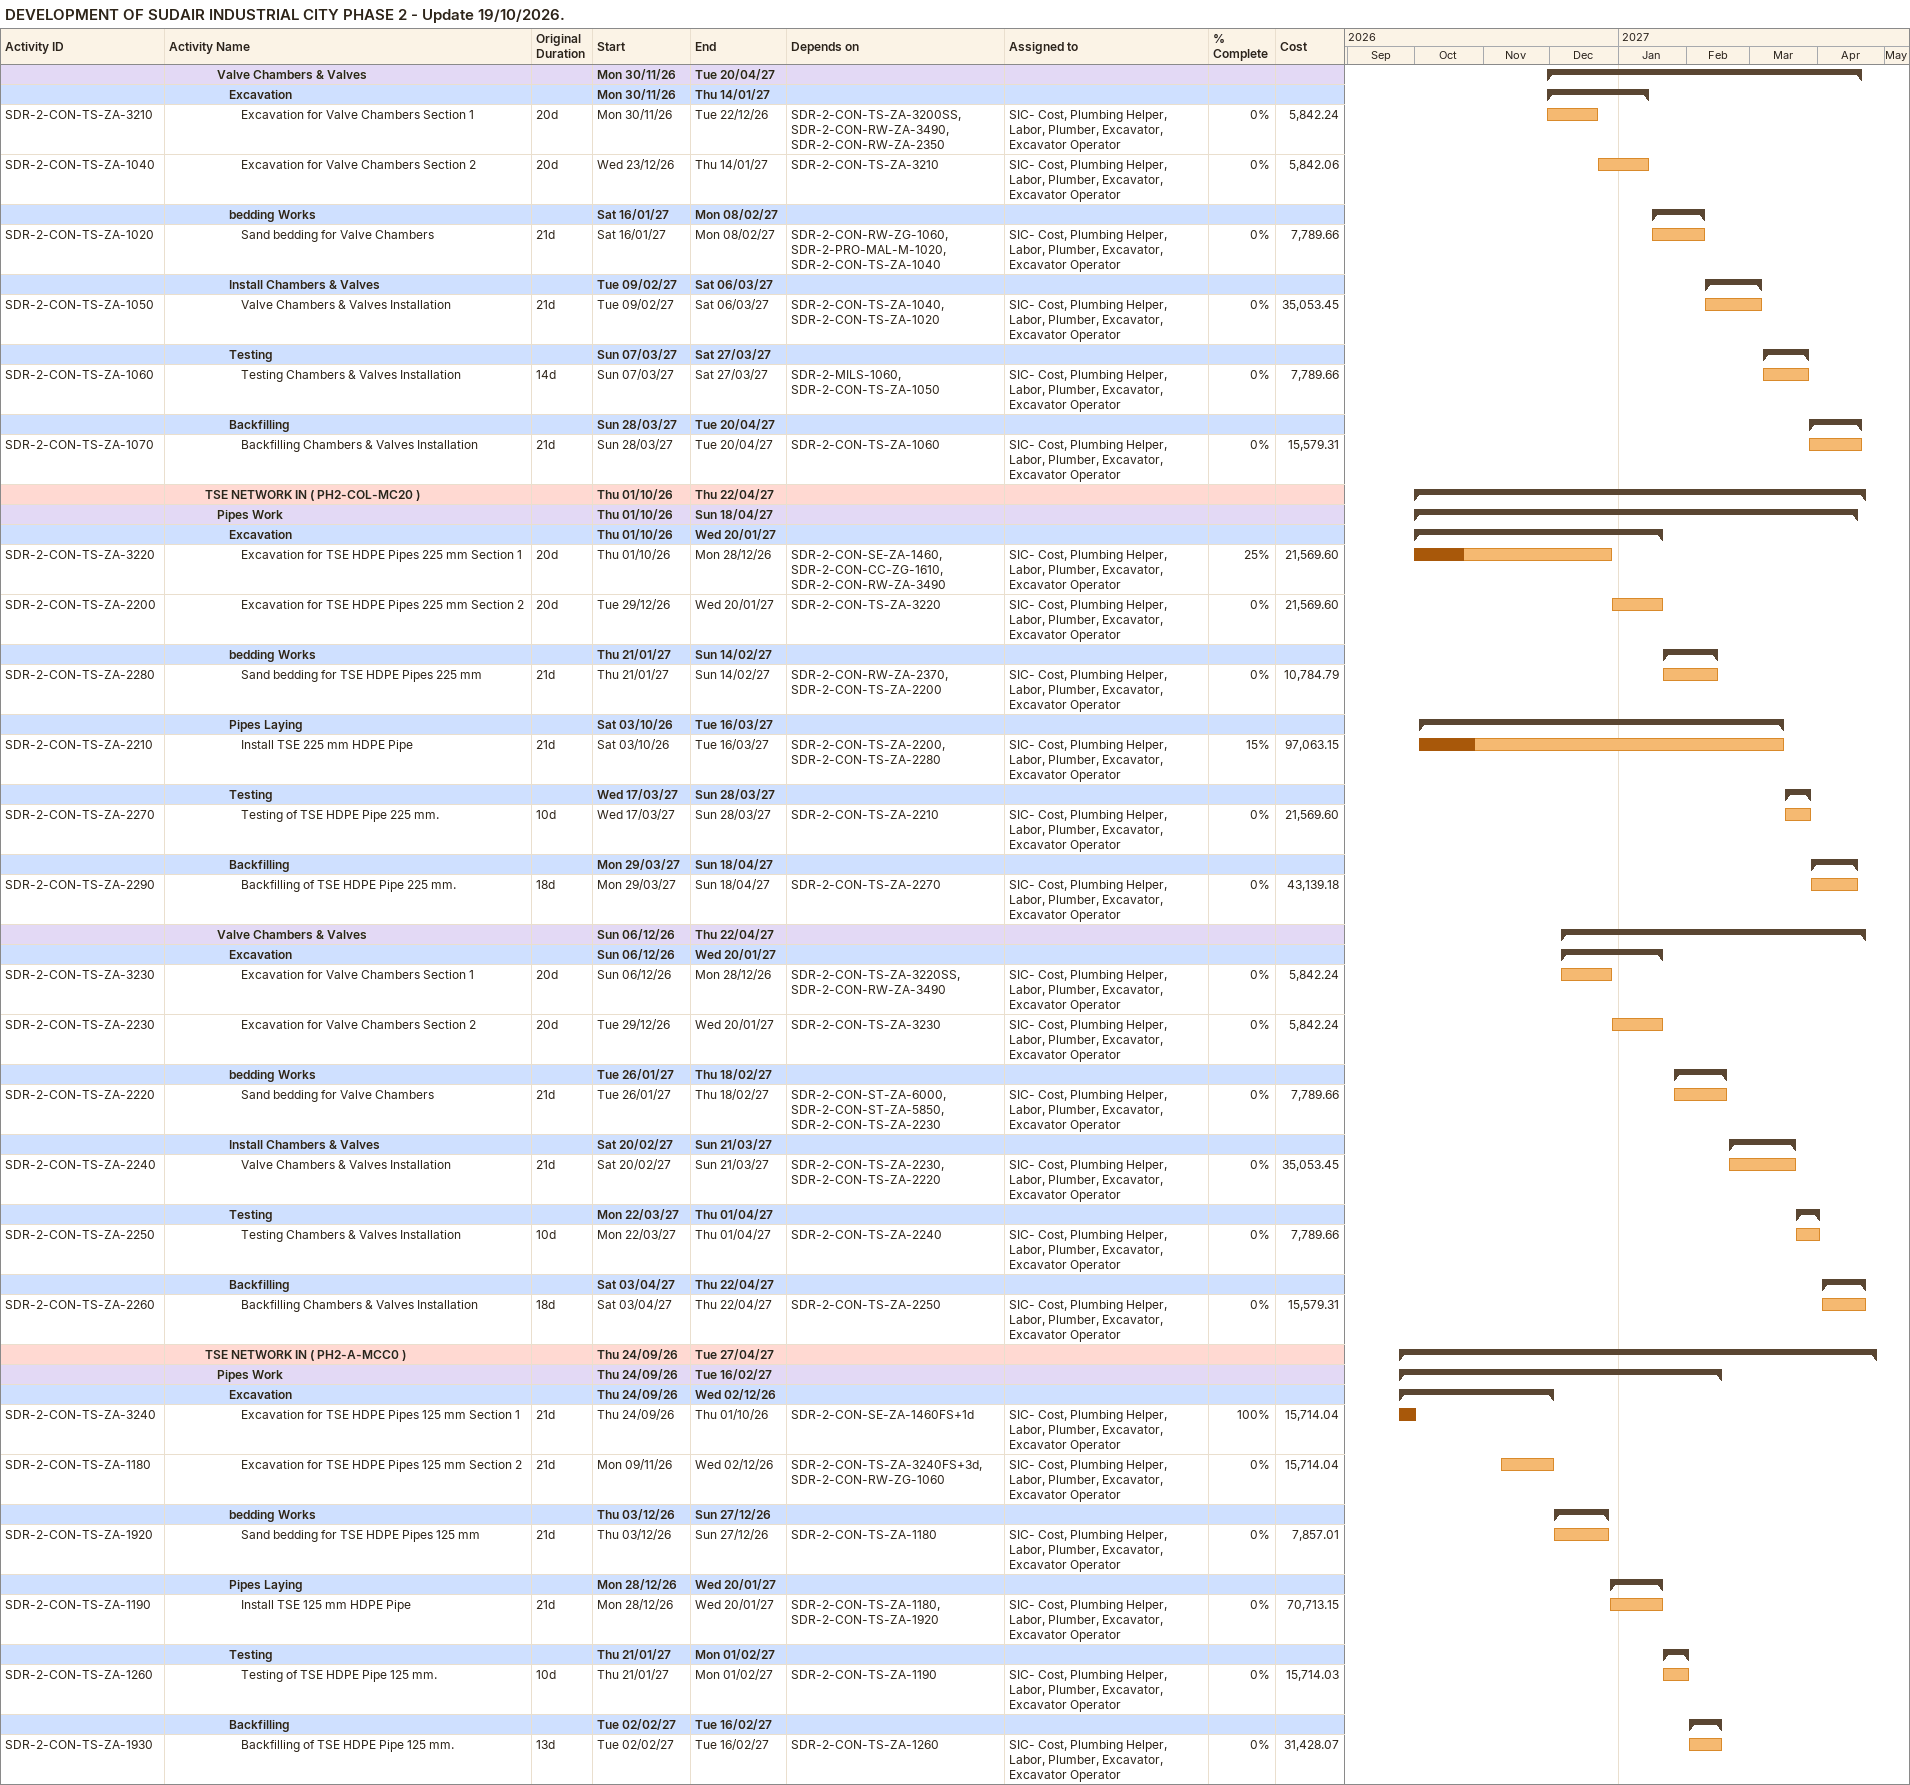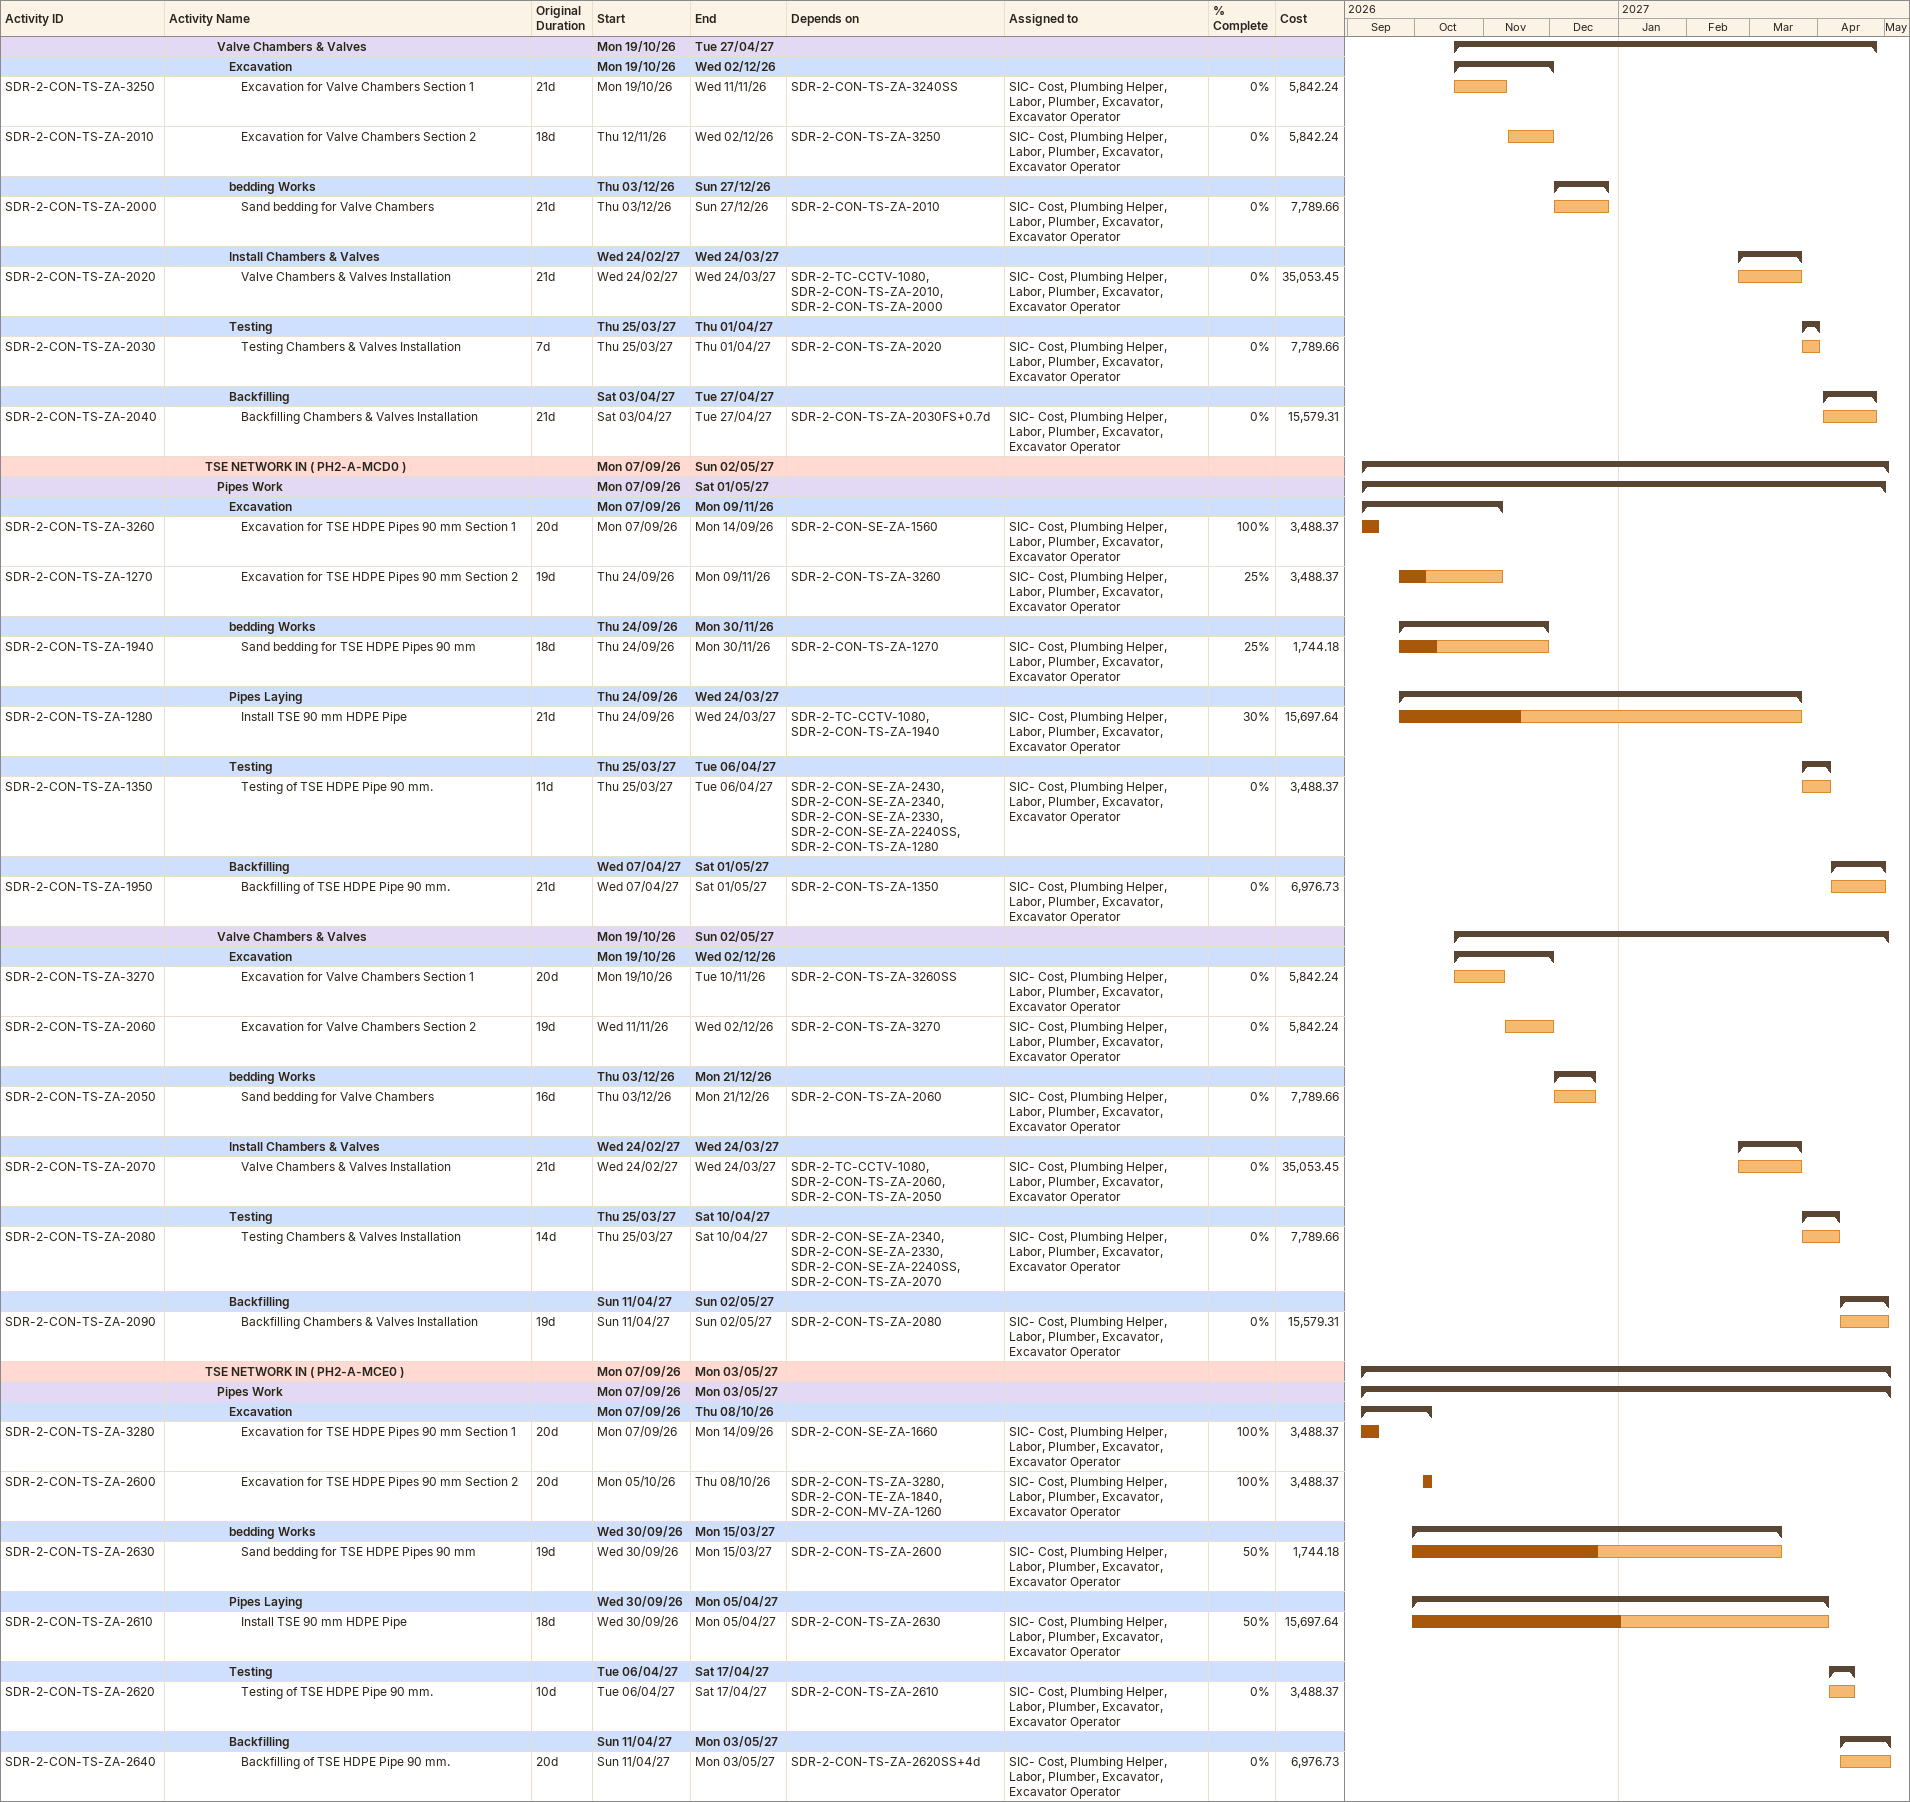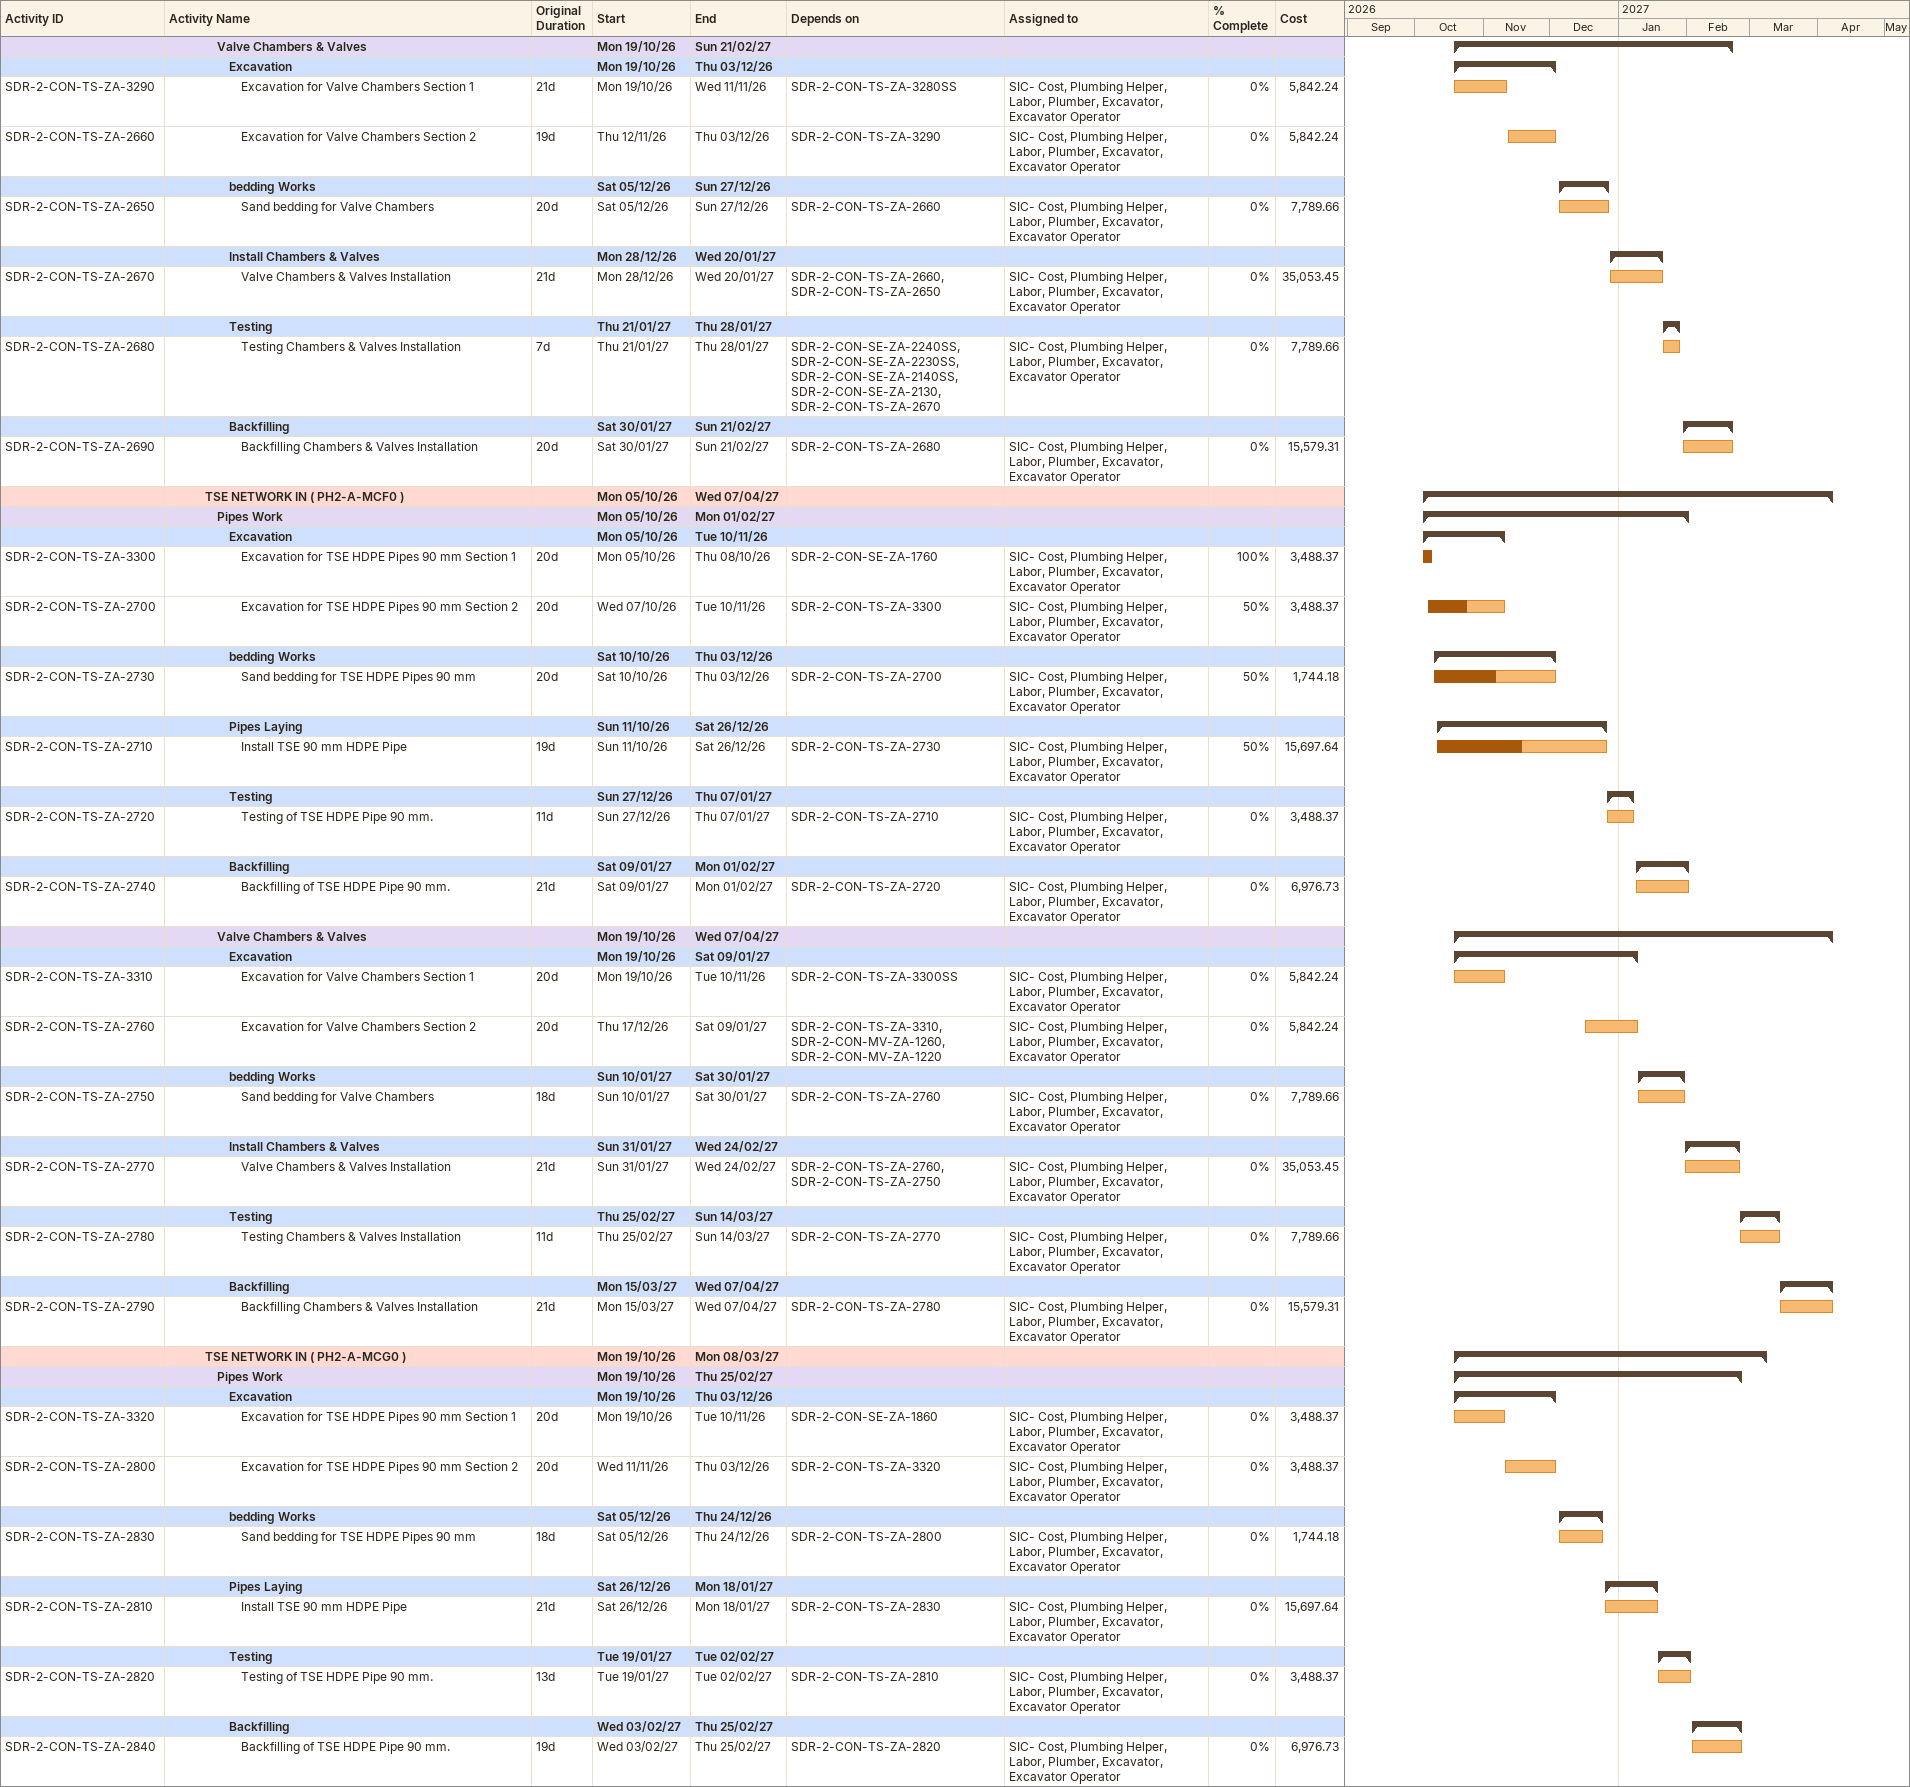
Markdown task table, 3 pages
DEVELOPMENT OF SUDAIR INDUSTRIAL CITY PHASE 2 - Update 19/10/2026.

| ID | Level | Task | Original duration | Start | Finish | Predecessors | Resources | % complete | Cost |
|---|---|---|---|---|---|---|---|---|---|
|  | 5 | **Valve Chambers & Valves** |  | 2026-11-30 | 2027-04-20 |  |  |  |  |
|  | 6 | **Excavation** |  | 2026-11-30 | 2027-01-14 |  |  |  |  |
| SDR-2-CON-TS-ZA-3210 | 7 | Excavation for Valve Chambers Section 1 | 20d | 2026-11-30 | 2026-12-22 | SDR-2-CON-TS-ZA-3200SS, SDR-2-CON-RW-ZA-3490, SDR-2-CON-RW-ZA-2350 | SIC- Cost, Plumbing Helper, Labor, Plumber, Excavator, Excavator Operator | 0 | 5842.24 |
| SDR-2-CON-TS-ZA-1040 | 7 | Excavation for Valve Chambers Section 2 | 20d | 2026-12-23 | 2027-01-14 | SDR-2-CON-TS-ZA-3210 | SIC- Cost, Plumbing Helper, Labor, Plumber, Excavator, Excavator Operator | 0 | 5842.06 |
|  | 6 | **bedding Works** |  | 2027-01-16 | 2027-02-08 |  |  |  |  |
| SDR-2-CON-TS-ZA-1020 | 7 | Sand bedding for Valve Chambers | 21d | 2027-01-16 | 2027-02-08 | SDR-2-CON-RW-ZG-1060, SDR-2-PRO-MAL-M-1020, SDR-2-CON-TS-ZA-1040 | SIC- Cost, Plumbing Helper, Labor, Plumber, Excavator, Excavator Operator | 0 | 7789.66 |
|  | 6 | **Install Chambers & Valves** |  | 2027-02-09 | 2027-03-06 |  |  |  |  |
| SDR-2-CON-TS-ZA-1050 | 7 | Valve Chambers & Valves Installation | 21d | 2027-02-09 | 2027-03-06 | SDR-2-CON-TS-ZA-1040, SDR-2-CON-TS-ZA-1020 | SIC- Cost, Plumbing Helper, Labor, Plumber, Excavator, Excavator Operator | 0 | 35053.45 |
|  | 6 | **Testing** |  | 2027-03-07 | 2027-03-27 |  |  |  |  |
| SDR-2-CON-TS-ZA-1060 | 7 | Testing Chambers & Valves Installation | 14d | 2027-03-07 | 2027-03-27 | SDR-2-MILS-1060, SDR-2-CON-TS-ZA-1050 | SIC- Cost, Plumbing Helper, Labor, Plumber, Excavator, Excavator Operator | 0 | 7789.66 |
|  | 6 | **Backfilling** |  | 2027-03-28 | 2027-04-20 |  |  |  |  |
| SDR-2-CON-TS-ZA-1070 | 7 | Backfilling Chambers & Valves Installation | 21d | 2027-03-28 | 2027-04-20 | SDR-2-CON-TS-ZA-1060 | SIC- Cost, Plumbing Helper, Labor, Plumber, Excavator, Excavator Operator | 0 | 15579.31 |
|  | 4 | **TSE NETWORK IN ( PH2-COL-MC20 )** |  | 2026-10-01 | 2027-04-22 |  |  |  |  |
|  | 5 | **Pipes Work** |  | 2026-10-01 | 2027-04-18 |  |  |  |  |
|  | 6 | **Excavation** |  | 2026-10-01 | 2027-01-20 |  |  |  |  |
| SDR-2-CON-TS-ZA-3220 | 7 | Excavation for TSE HDPE Pipes 225 mm Section 1 | 20d | 2026-10-01 | 2026-12-28 | SDR-2-CON-SE-ZA-1460, SDR-2-CON-CC-ZG-1610, SDR-2-CON-RW-ZA-3490 | SIC- Cost, Plumbing Helper, Labor, Plumber, Excavator, Excavator Operator | 25 | 21569.60 |
| SDR-2-CON-TS-ZA-2200 | 7 | Excavation for TSE HDPE Pipes 225 mm Section 2 | 20d | 2026-12-29 | 2027-01-20 | SDR-2-CON-TS-ZA-3220 | SIC- Cost, Plumbing Helper, Labor, Plumber, Excavator, Excavator Operator | 0 | 21569.60 |
|  | 6 | **bedding Works** |  | 2027-01-21 | 2027-02-14 |  |  |  |  |
| SDR-2-CON-TS-ZA-2280 | 7 | Sand bedding for TSE HDPE Pipes 225 mm | 21d | 2027-01-21 | 2027-02-14 | SDR-2-CON-RW-ZA-2370, SDR-2-CON-TS-ZA-2200 | SIC- Cost, Plumbing Helper, Labor, Plumber, Excavator, Excavator Operator | 0 | 10784.79 |
|  | 6 | **Pipes Laying** |  | 2026-10-03 | 2027-03-16 |  |  |  |  |
| SDR-2-CON-TS-ZA-2210 | 7 | Install TSE 225 mm HDPE Pipe | 21d | 2026-10-03 | 2027-03-16 | SDR-2-CON-TS-ZA-2200, SDR-2-CON-TS-ZA-2280 | SIC- Cost, Plumbing Helper, Labor, Plumber, Excavator, Excavator Operator | 15 | 97063.15 |
|  | 6 | **Testing** |  | 2027-03-17 | 2027-03-28 |  |  |  |  |
| SDR-2-CON-TS-ZA-2270 | 7 | Testing of TSE HDPE Pipe 225 mm. | 10d | 2027-03-17 | 2027-03-28 | SDR-2-CON-TS-ZA-2210 | SIC- Cost, Plumbing Helper, Labor, Plumber, Excavator, Excavator Operator | 0 | 21569.60 |
|  | 6 | **Backfilling** |  | 2027-03-29 | 2027-04-18 |  |  |  |  |
| SDR-2-CON-TS-ZA-2290 | 7 | Backfilling of TSE HDPE Pipe 225 mm. | 18d | 2027-03-29 | 2027-04-18 | SDR-2-CON-TS-ZA-2270 | SIC- Cost, Plumbing Helper, Labor, Plumber, Excavator, Excavator Operator | 0 | 43139.18 |
|  | 5 | **Valve Chambers & Valves** |  | 2026-12-06 | 2027-04-22 |  |  |  |  |
|  | 6 | **Excavation** |  | 2026-12-06 | 2027-01-20 |  |  |  |  |
| SDR-2-CON-TS-ZA-3230 | 7 | Excavation for Valve Chambers Section 1 | 20d | 2026-12-06 | 2026-12-28 | SDR-2-CON-TS-ZA-3220SS, SDR-2-CON-RW-ZA-3490 | SIC- Cost, Plumbing Helper, Labor, Plumber, Excavator, Excavator Operator | 0 | 5842.24 |
| SDR-2-CON-TS-ZA-2230 | 7 | Excavation for Valve Chambers Section 2 | 20d | 2026-12-29 | 2027-01-20 | SDR-2-CON-TS-ZA-3230 | SIC- Cost, Plumbing Helper, Labor, Plumber, Excavator, Excavator Operator | 0 | 5842.24 |
|  | 6 | **bedding Works** |  | 2027-01-26 | 2027-02-18 |  |  |  |  |
| SDR-2-CON-TS-ZA-2220 | 7 | Sand bedding for Valve Chambers | 21d | 2027-01-26 | 2027-02-18 | SDR-2-CON-ST-ZA-6000, SDR-2-CON-ST-ZA-5850, SDR-2-CON-TS-ZA-2230 | SIC- Cost, Plumbing Helper, Labor, Plumber, Excavator, Excavator Operator | 0 | 7789.66 |
|  | 6 | **Install Chambers & Valves** |  | 2027-02-20 | 2027-03-21 |  |  |  |  |
| SDR-2-CON-TS-ZA-2240 | 7 | Valve Chambers & Valves Installation | 21d | 2027-02-20 | 2027-03-21 | SDR-2-CON-TS-ZA-2230, SDR-2-CON-TS-ZA-2220 | SIC- Cost, Plumbing Helper, Labor, Plumber, Excavator, Excavator Operator | 0 | 35053.45 |
|  | 6 | **Testing** |  | 2027-03-22 | 2027-04-01 |  |  |  |  |
| SDR-2-CON-TS-ZA-2250 | 7 | Testing Chambers & Valves Installation | 10d | 2027-03-22 | 2027-04-01 | SDR-2-CON-TS-ZA-2240 | SIC- Cost, Plumbing Helper, Labor, Plumber, Excavator, Excavator Operator | 0 | 7789.66 |
|  | 6 | **Backfilling** |  | 2027-04-03 | 2027-04-22 |  |  |  |  |
| SDR-2-CON-TS-ZA-2260 | 7 | Backfilling Chambers & Valves Installation | 18d | 2027-04-03 | 2027-04-22 | SDR-2-CON-TS-ZA-2250 | SIC- Cost, Plumbing Helper, Labor, Plumber, Excavator, Excavator Operator | 0 | 15579.31 |
|  | 4 | **TSE NETWORK IN ( PH2-A-MCC0 )** |  | 2026-09-24 | 2027-04-27 |  |  |  |  |
|  | 5 | **Pipes Work** |  | 2026-09-24 | 2027-02-16 |  |  |  |  |
|  | 6 | **Excavation** |  | 2026-09-24 | 2026-12-02 |  |  |  |  |
| SDR-2-CON-TS-ZA-3240 | 7 | Excavation for TSE HDPE Pipes 125 mm Section 1 | 21d | 2026-09-24 | 2026-10-01 | SDR-2-CON-SE-ZA-1460FS+1d | SIC- Cost, Plumbing Helper, Labor, Plumber, Excavator, Excavator Operator | 100 | 15714.04 |
| SDR-2-CON-TS-ZA-1180 | 7 | Excavation for TSE HDPE Pipes 125 mm Section 2 | 21d | 2026-11-09 | 2026-12-02 | SDR-2-CON-TS-ZA-3240FS+3d, SDR-2-CON-RW-ZG-1060 | SIC- Cost, Plumbing Helper, Labor, Plumber, Excavator, Excavator Operator | 0 | 15714.04 |
|  | 6 | **bedding Works** |  | 2026-12-03 | 2026-12-27 |  |  |  |  |
| SDR-2-CON-TS-ZA-1920 | 7 | Sand bedding for TSE HDPE Pipes 125 mm | 21d | 2026-12-03 | 2026-12-27 | SDR-2-CON-TS-ZA-1180 | SIC- Cost, Plumbing Helper, Labor, Plumber, Excavator, Excavator Operator | 0 | 7857.01 |
|  | 6 | **Pipes Laying** |  | 2026-12-28 | 2027-01-20 |  |  |  |  |
| SDR-2-CON-TS-ZA-1190 | 7 | Install TSE 125 mm HDPE Pipe | 21d | 2026-12-28 | 2027-01-20 | SDR-2-CON-TS-ZA-1180, SDR-2-CON-TS-ZA-1920 | SIC- Cost, Plumbing Helper, Labor, Plumber, Excavator, Excavator Operator | 0 | 70713.15 |
|  | 6 | **Testing** |  | 2027-01-21 | 2027-02-01 |  |  |  |  |
| SDR-2-CON-TS-ZA-1260 | 7 | Testing of TSE HDPE Pipe 125 mm. | 10d | 2027-01-21 | 2027-02-01 | SDR-2-CON-TS-ZA-1190 | SIC- Cost, Plumbing Helper, Labor, Plumber, Excavator, Excavator Operator | 0 | 15714.03 |
|  | 6 | **Backfilling** |  | 2027-02-02 | 2027-02-16 |  |  |  |  |
| SDR-2-CON-TS-ZA-1930 | 7 | Backfilling of TSE HDPE Pipe 125 mm. | 13d | 2027-02-02 | 2027-02-16 | SDR-2-CON-TS-ZA-1260 | SIC- Cost, Plumbing Helper, Labor, Plumber, Excavator, Excavator Operator | 0 | 31428.07 |
|  | 5 | **Valve Chambers & Valves** |  | 2026-10-19 | 2027-04-27 |  |  |  |  |
|  | 6 | **Excavation** |  | 2026-10-19 | 2026-12-02 |  |  |  |  |
| SDR-2-CON-TS-ZA-3250 | 7 | Excavation for Valve Chambers Section 1 | 21d | 2026-10-19 | 2026-11-11 | SDR-2-CON-TS-ZA-3240SS | SIC- Cost, Plumbing Helper, Labor, Plumber, Excavator, Excavator Operator | 0 | 5842.24 |
| SDR-2-CON-TS-ZA-2010 | 7 | Excavation for Valve Chambers Section 2 | 18d | 2026-11-12 | 2026-12-02 | SDR-2-CON-TS-ZA-3250 | SIC- Cost, Plumbing Helper, Labor, Plumber, Excavator, Excavator Operator | 0 | 5842.24 |
|  | 6 | **bedding Works** |  | 2026-12-03 | 2026-12-27 |  |  |  |  |
| SDR-2-CON-TS-ZA-2000 | 7 | Sand bedding for Valve Chambers | 21d | 2026-12-03 | 2026-12-27 | SDR-2-CON-TS-ZA-2010 | SIC- Cost, Plumbing Helper, Labor, Plumber, Excavator, Excavator Operator | 0 | 7789.66 |
|  | 6 | **Install Chambers & Valves** |  | 2027-02-24 | 2027-03-24 |  |  |  |  |
| SDR-2-CON-TS-ZA-2020 | 7 | Valve Chambers & Valves Installation | 21d | 2027-02-24 | 2027-03-24 | SDR-2-TC-CCTV-1080, SDR-2-CON-TS-ZA-2010, SDR-2-CON-TS-ZA-2000 | SIC- Cost, Plumbing Helper, Labor, Plumber, Excavator, Excavator Operator | 0 | 35053.45 |
|  | 6 | **Testing** |  | 2027-03-25 | 2027-04-01 |  |  |  |  |
| SDR-2-CON-TS-ZA-2030 | 7 | Testing Chambers & Valves Installation | 7d | 2027-03-25 | 2027-04-01 | SDR-2-CON-TS-ZA-2020 | SIC- Cost, Plumbing Helper, Labor, Plumber, Excavator, Excavator Operator | 0 | 7789.66 |
|  | 6 | **Backfilling** |  | 2027-04-03 | 2027-04-27 |  |  |  |  |
| SDR-2-CON-TS-ZA-2040 | 7 | Backfilling Chambers & Valves Installation | 21d | 2027-04-03 | 2027-04-27 | SDR-2-CON-TS-ZA-2030FS+0.7d | SIC- Cost, Plumbing Helper, Labor, Plumber, Excavator, Excavator Operator | 0 | 15579.31 |
|  | 4 | **TSE NETWORK IN ( PH2-A-MCD0 )** |  | 2026-09-07 | 2027-05-02 |  |  |  |  |
|  | 5 | **Pipes Work** |  | 2026-09-07 | 2027-05-01 |  |  |  |  |
|  | 6 | **Excavation** |  | 2026-09-07 | 2026-11-09 |  |  |  |  |
| SDR-2-CON-TS-ZA-3260 | 7 | Excavation for TSE HDPE Pipes 90 mm Section 1 | 20d | 2026-09-07 | 2026-09-14 | SDR-2-CON-SE-ZA-1560 | SIC- Cost, Plumbing Helper, Labor, Plumber, Excavator, Excavator Operator | 100 | 3488.37 |
| SDR-2-CON-TS-ZA-1270 | 7 | Excavation for TSE HDPE Pipes 90 mm Section 2 | 19d | 2026-09-24 | 2026-11-09 | SDR-2-CON-TS-ZA-3260 | SIC- Cost, Plumbing Helper, Labor, Plumber, Excavator, Excavator Operator | 25 | 3488.37 |
|  | 6 | **bedding Works** |  | 2026-09-24 | 2026-11-30 |  |  |  |  |
| SDR-2-CON-TS-ZA-1940 | 7 | Sand bedding for TSE HDPE Pipes 90 mm | 18d | 2026-09-24 | 2026-11-30 | SDR-2-CON-TS-ZA-1270 | SIC- Cost, Plumbing Helper, Labor, Plumber, Excavator, Excavator Operator | 25 | 1744.18 |
|  | 6 | **Pipes Laying** |  | 2026-09-24 | 2027-03-24 |  |  |  |  |
| SDR-2-CON-TS-ZA-1280 | 7 | Install TSE 90 mm HDPE Pipe | 21d | 2026-09-24 | 2027-03-24 | SDR-2-TC-CCTV-1080, SDR-2-CON-TS-ZA-1940 | SIC- Cost, Plumbing Helper, Labor, Plumber, Excavator, Excavator Operator | 30 | 15697.64 |
|  | 6 | **Testing** |  | 2027-03-25 | 2027-04-06 |  |  |  |  |
| SDR-2-CON-TS-ZA-1350 | 7 | Testing of TSE HDPE Pipe 90 mm. | 11d | 2027-03-25 | 2027-04-06 | SDR-2-CON-SE-ZA-2430, SDR-2-CON-SE-ZA-2340, SDR-2-CON-SE-ZA-2330, SDR-2-CON-SE-ZA-2240SS, SDR-2-CON-TS-ZA-1280 | SIC- Cost, Plumbing Helper, Labor, Plumber, Excavator, Excavator Operator | 0 | 3488.37 |
|  | 6 | **Backfilling** |  | 2027-04-07 | 2027-05-01 |  |  |  |  |
| SDR-2-CON-TS-ZA-1950 | 7 | Backfilling of TSE HDPE Pipe 90 mm. | 21d | 2027-04-07 | 2027-05-01 | SDR-2-CON-TS-ZA-1350 | SIC- Cost, Plumbing Helper, Labor, Plumber, Excavator, Excavator Operator | 0 | 6976.73 |
|  | 5 | **Valve Chambers & Valves** |  | 2026-10-19 | 2027-05-02 |  |  |  |  |
|  | 6 | **Excavation** |  | 2026-10-19 | 2026-12-02 |  |  |  |  |
| SDR-2-CON-TS-ZA-3270 | 7 | Excavation for Valve Chambers Section 1 | 20d | 2026-10-19 | 2026-11-10 | SDR-2-CON-TS-ZA-3260SS | SIC- Cost, Plumbing Helper, Labor, Plumber, Excavator, Excavator Operator | 0 | 5842.24 |
| SDR-2-CON-TS-ZA-2060 | 7 | Excavation for Valve Chambers Section 2 | 19d | 2026-11-11 | 2026-12-02 | SDR-2-CON-TS-ZA-3270 | SIC- Cost, Plumbing Helper, Labor, Plumber, Excavator, Excavator Operator | 0 | 5842.24 |
|  | 6 | **bedding Works** |  | 2026-12-03 | 2026-12-21 |  |  |  |  |
| SDR-2-CON-TS-ZA-2050 | 7 | Sand bedding for Valve Chambers | 16d | 2026-12-03 | 2026-12-21 | SDR-2-CON-TS-ZA-2060 | SIC- Cost, Plumbing Helper, Labor, Plumber, Excavator, Excavator Operator | 0 | 7789.66 |
|  | 6 | **Install Chambers & Valves** |  | 2027-02-24 | 2027-03-24 |  |  |  |  |
| SDR-2-CON-TS-ZA-2070 | 7 | Valve Chambers & Valves Installation | 21d | 2027-02-24 | 2027-03-24 | SDR-2-TC-CCTV-1080, SDR-2-CON-TS-ZA-2060, SDR-2-CON-TS-ZA-2050 | SIC- Cost, Plumbing Helper, Labor, Plumber, Excavator, Excavator Operator | 0 | 35053.45 |
|  | 6 | **Testing** |  | 2027-03-25 | 2027-04-10 |  |  |  |  |
| SDR-2-CON-TS-ZA-2080 | 7 | Testing Chambers & Valves Installation | 14d | 2027-03-25 | 2027-04-10 | SDR-2-CON-SE-ZA-2340, SDR-2-CON-SE-ZA-2330, SDR-2-CON-SE-ZA-2240SS, SDR-2-CON-TS-ZA-2070 | SIC- Cost, Plumbing Helper, Labor, Plumber, Excavator, Excavator Operator | 0 | 7789.66 |
|  | 6 | **Backfilling** |  | 2027-04-11 | 2027-05-02 |  |  |  |  |
| SDR-2-CON-TS-ZA-2090 | 7 | Backfilling Chambers & Valves Installation | 19d | 2027-04-11 | 2027-05-02 | SDR-2-CON-TS-ZA-2080 | SIC- Cost, Plumbing Helper, Labor, Plumber, Excavator, Excavator Operator | 0 | 15579.31 |
|  | 4 | **TSE NETWORK IN ( PH2-A-MCE0 )** |  | 2026-09-07 | 2027-05-03 |  |  |  |  |
|  | 5 | **Pipes Work** |  | 2026-09-07 | 2027-05-03 |  |  |  |  |
|  | 6 | **Excavation** |  | 2026-09-07 | 2026-10-08 |  |  |  |  |
| SDR-2-CON-TS-ZA-3280 | 7 | Excavation for TSE HDPE Pipes 90 mm Section 1 | 20d | 2026-09-07 | 2026-09-14 | SDR-2-CON-SE-ZA-1660 | SIC- Cost, Plumbing Helper, Labor, Plumber, Excavator, Excavator Operator | 100 | 3488.37 |
| SDR-2-CON-TS-ZA-2600 | 7 | Excavation for TSE HDPE Pipes 90 mm Section 2 | 20d | 2026-10-05 | 2026-10-08 | SDR-2-CON-TS-ZA-3280, SDR-2-CON-TE-ZA-1840, SDR-2-CON-MV-ZA-1260 | SIC- Cost, Plumbing Helper, Labor, Plumber, Excavator, Excavator Operator | 100 | 3488.37 |
|  | 6 | **bedding Works** |  | 2026-09-30 | 2027-03-15 |  |  |  |  |
| SDR-2-CON-TS-ZA-2630 | 7 | Sand bedding for TSE HDPE Pipes 90 mm | 19d | 2026-09-30 | 2027-03-15 | SDR-2-CON-TS-ZA-2600 | SIC- Cost, Plumbing Helper, Labor, Plumber, Excavator, Excavator Operator | 50 | 1744.18 |
|  | 6 | **Pipes Laying** |  | 2026-09-30 | 2027-04-05 |  |  |  |  |
| SDR-2-CON-TS-ZA-2610 | 7 | Install TSE 90 mm HDPE Pipe | 18d | 2026-09-30 | 2027-04-05 | SDR-2-CON-TS-ZA-2630 | SIC- Cost, Plumbing Helper, Labor, Plumber, Excavator, Excavator Operator | 50 | 15697.64 |
|  | 6 | **Testing** |  | 2027-04-06 | 2027-04-17 |  |  |  |  |
| SDR-2-CON-TS-ZA-2620 | 7 | Testing of TSE HDPE Pipe 90 mm. | 10d | 2027-04-06 | 2027-04-17 | SDR-2-CON-TS-ZA-2610 | SIC- Cost, Plumbing Helper, Labor, Plumber, Excavator, Excavator Operator | 0 | 3488.37 |
|  | 6 | **Backfilling** |  | 2027-04-11 | 2027-05-03 |  |  |  |  |
| SDR-2-CON-TS-ZA-2640 | 7 | Backfilling of TSE HDPE Pipe 90 mm. | 20d | 2027-04-11 | 2027-05-03 | SDR-2-CON-TS-ZA-2620SS+4d | SIC- Cost, Plumbing Helper, Labor, Plumber, Excavator, Excavator Operator | 0 | 6976.73 |
|  | 5 | **Valve Chambers & Valves** |  | 2026-10-19 | 2027-02-21 |  |  |  |  |
|  | 6 | **Excavation** |  | 2026-10-19 | 2026-12-03 |  |  |  |  |
| SDR-2-CON-TS-ZA-3290 | 7 | Excavation for Valve Chambers Section 1 | 21d | 2026-10-19 | 2026-11-11 | SDR-2-CON-TS-ZA-3280SS | SIC- Cost, Plumbing Helper, Labor, Plumber, Excavator, Excavator Operator | 0 | 5842.24 |
| SDR-2-CON-TS-ZA-2660 | 7 | Excavation for Valve Chambers Section 2 | 19d | 2026-11-12 | 2026-12-03 | SDR-2-CON-TS-ZA-3290 | SIC- Cost, Plumbing Helper, Labor, Plumber, Excavator, Excavator Operator | 0 | 5842.24 |
|  | 6 | **bedding Works** |  | 2026-12-05 | 2026-12-27 |  |  |  |  |
| SDR-2-CON-TS-ZA-2650 | 7 | Sand bedding for Valve Chambers | 20d | 2026-12-05 | 2026-12-27 | SDR-2-CON-TS-ZA-2660 | SIC- Cost, Plumbing Helper, Labor, Plumber, Excavator, Excavator Operator | 0 | 7789.66 |
|  | 6 | **Install Chambers & Valves** |  | 2026-12-28 | 2027-01-20 |  |  |  |  |
| SDR-2-CON-TS-ZA-2670 | 7 | Valve Chambers & Valves Installation | 21d | 2026-12-28 | 2027-01-20 | SDR-2-CON-TS-ZA-2660, SDR-2-CON-TS-ZA-2650 | SIC- Cost, Plumbing Helper, Labor, Plumber, Excavator, Excavator Operator | 0 | 35053.45 |
|  | 6 | **Testing** |  | 2027-01-21 | 2027-01-28 |  |  |  |  |
| SDR-2-CON-TS-ZA-2680 | 7 | Testing Chambers & Valves Installation | 7d | 2027-01-21 | 2027-01-28 | SDR-2-CON-SE-ZA-2240SS, SDR-2-CON-SE-ZA-2230SS, SDR-2-CON-SE-ZA-2140SS, SDR-2-CON-SE-ZA-2130, SDR-2-CON-TS-ZA-2670 | SIC- Cost, Plumbing Helper, Labor, Plumber, Excavator, Excavator Operator | 0 | 7789.66 |
|  | 6 | **Backfilling** |  | 2027-01-30 | 2027-02-21 |  |  |  |  |
| SDR-2-CON-TS-ZA-2690 | 7 | Backfilling Chambers & Valves Installation | 20d | 2027-01-30 | 2027-02-21 | SDR-2-CON-TS-ZA-2680 | SIC- Cost, Plumbing Helper, Labor, Plumber, Excavator, Excavator Operator | 0 | 15579.31 |
|  | 4 | **TSE NETWORK IN ( PH2-A-MCF0 )** |  | 2026-10-05 | 2027-04-07 |  |  |  |  |
|  | 5 | **Pipes Work** |  | 2026-10-05 | 2027-02-01 |  |  |  |  |
|  | 6 | **Excavation** |  | 2026-10-05 | 2026-11-10 |  |  |  |  |
| SDR-2-CON-TS-ZA-3300 | 7 | Excavation for TSE HDPE Pipes 90 mm Section 1 | 20d | 2026-10-05 | 2026-10-08 | SDR-2-CON-SE-ZA-1760 | SIC- Cost, Plumbing Helper, Labor, Plumber, Excavator, Excavator Operator | 100 | 3488.37 |
| SDR-2-CON-TS-ZA-2700 | 7 | Excavation for TSE HDPE Pipes 90 mm Section 2 | 20d | 2026-10-07 | 2026-11-10 | SDR-2-CON-TS-ZA-3300 | SIC- Cost, Plumbing Helper, Labor, Plumber, Excavator, Excavator Operator | 50 | 3488.37 |
|  | 6 | **bedding Works** |  | 2026-10-10 | 2026-12-03 |  |  |  |  |
| SDR-2-CON-TS-ZA-2730 | 7 | Sand bedding for TSE HDPE Pipes 90 mm | 20d | 2026-10-10 | 2026-12-03 | SDR-2-CON-TS-ZA-2700 | SIC- Cost, Plumbing Helper, Labor, Plumber, Excavator, Excavator Operator | 50 | 1744.18 |
|  | 6 | **Pipes Laying** |  | 2026-10-11 | 2026-12-26 |  |  |  |  |
| SDR-2-CON-TS-ZA-2710 | 7 | Install TSE 90 mm HDPE Pipe | 19d | 2026-10-11 | 2026-12-26 | SDR-2-CON-TS-ZA-2730 | SIC- Cost, Plumbing Helper, Labor, Plumber, Excavator, Excavator Operator | 50 | 15697.64 |
|  | 6 | **Testing** |  | 2026-12-27 | 2027-01-07 |  |  |  |  |
| SDR-2-CON-TS-ZA-2720 | 7 | Testing of TSE HDPE Pipe 90 mm. | 11d | 2026-12-27 | 2027-01-07 | SDR-2-CON-TS-ZA-2710 | SIC- Cost, Plumbing Helper, Labor, Plumber, Excavator, Excavator Operator | 0 | 3488.37 |
|  | 6 | **Backfilling** |  | 2027-01-09 | 2027-02-01 |  |  |  |  |
| SDR-2-CON-TS-ZA-2740 | 7 | Backfilling of TSE HDPE Pipe 90 mm. | 21d | 2027-01-09 | 2027-02-01 | SDR-2-CON-TS-ZA-2720 | SIC- Cost, Plumbing Helper, Labor, Plumber, Excavator, Excavator Operator | 0 | 6976.73 |
|  | 5 | **Valve Chambers & Valves** |  | 2026-10-19 | 2027-04-07 |  |  |  |  |
|  | 6 | **Excavation** |  | 2026-10-19 | 2027-01-09 |  |  |  |  |
| SDR-2-CON-TS-ZA-3310 | 7 | Excavation for Valve Chambers Section 1 | 20d | 2026-10-19 | 2026-11-10 | SDR-2-CON-TS-ZA-3300SS | SIC- Cost, Plumbing Helper, Labor, Plumber, Excavator, Excavator Operator | 0 | 5842.24 |
| SDR-2-CON-TS-ZA-2760 | 7 | Excavation for Valve Chambers Section 2 | 20d | 2026-12-17 | 2027-01-09 | SDR-2-CON-TS-ZA-3310, SDR-2-CON-MV-ZA-1260, SDR-2-CON-MV-ZA-1220 | SIC- Cost, Plumbing Helper, Labor, Plumber, Excavator, Excavator Operator | 0 | 5842.24 |
|  | 6 | **bedding Works** |  | 2027-01-10 | 2027-01-30 |  |  |  |  |
| SDR-2-CON-TS-ZA-2750 | 7 | Sand bedding for Valve Chambers | 18d | 2027-01-10 | 2027-01-30 | SDR-2-CON-TS-ZA-2760 | SIC- Cost, Plumbing Helper, Labor, Plumber, Excavator, Excavator Operator | 0 | 7789.66 |
|  | 6 | **Install Chambers & Valves** |  | 2027-01-31 | 2027-02-24 |  |  |  |  |
| SDR-2-CON-TS-ZA-2770 | 7 | Valve Chambers & Valves Installation | 21d | 2027-01-31 | 2027-02-24 | SDR-2-CON-TS-ZA-2760, SDR-2-CON-TS-ZA-2750 | SIC- Cost, Plumbing Helper, Labor, Plumber, Excavator, Excavator Operator | 0 | 35053.45 |
|  | 6 | **Testing** |  | 2027-02-25 | 2027-03-14 |  |  |  |  |
| SDR-2-CON-TS-ZA-2780 | 7 | Testing Chambers & Valves Installation | 11d | 2027-02-25 | 2027-03-14 | SDR-2-CON-TS-ZA-2770 | SIC- Cost, Plumbing Helper, Labor, Plumber, Excavator, Excavator Operator | 0 | 7789.66 |
|  | 6 | **Backfilling** |  | 2027-03-15 | 2027-04-07 |  |  |  |  |
| SDR-2-CON-TS-ZA-2790 | 7 | Backfilling Chambers & Valves Installation | 21d | 2027-03-15 | 2027-04-07 | SDR-2-CON-TS-ZA-2780 | SIC- Cost, Plumbing Helper, Labor, Plumber, Excavator, Excavator Operator | 0 | 15579.31 |
|  | 4 | **TSE NETWORK IN ( PH2-A-MCG0 )** |  | 2026-10-19 | 2027-03-08 |  |  |  |  |
|  | 5 | **Pipes Work** |  | 2026-10-19 | 2027-02-25 |  |  |  |  |
|  | 6 | **Excavation** |  | 2026-10-19 | 2026-12-03 |  |  |  |  |
| SDR-2-CON-TS-ZA-3320 | 7 | Excavation for TSE HDPE Pipes 90 mm Section 1 | 20d | 2026-10-19 | 2026-11-10 | SDR-2-CON-SE-ZA-1860 | SIC- Cost, Plumbing Helper, Labor, Plumber, Excavator, Excavator Operator | 0 | 3488.37 |
| SDR-2-CON-TS-ZA-2800 | 7 | Excavation for TSE HDPE Pipes 90 mm Section 2 | 20d | 2026-11-11 | 2026-12-03 | SDR-2-CON-TS-ZA-3320 | SIC- Cost, Plumbing Helper, Labor, Plumber, Excavator, Excavator Operator | 0 | 3488.37 |
|  | 6 | **bedding Works** |  | 2026-12-05 | 2026-12-24 |  |  |  |  |
| SDR-2-CON-TS-ZA-2830 | 7 | Sand bedding for TSE HDPE Pipes 90 mm | 18d | 2026-12-05 | 2026-12-24 | SDR-2-CON-TS-ZA-2800 | SIC- Cost, Plumbing Helper, Labor, Plumber, Excavator, Excavator Operator | 0 | 1744.18 |
|  | 6 | **Pipes Laying** |  | 2026-12-26 | 2027-01-18 |  |  |  |  |
| SDR-2-CON-TS-ZA-2810 | 7 | Install TSE 90 mm HDPE Pipe | 21d | 2026-12-26 | 2027-01-18 | SDR-2-CON-TS-ZA-2830 | SIC- Cost, Plumbing Helper, Labor, Plumber, Excavator, Excavator Operator | 0 | 15697.64 |
|  | 6 | **Testing** |  | 2027-01-19 | 2027-02-02 |  |  |  |  |
| SDR-2-CON-TS-ZA-2820 | 7 | Testing of TSE HDPE Pipe 90 mm. | 13d | 2027-01-19 | 2027-02-02 | SDR-2-CON-TS-ZA-2810 | SIC- Cost, Plumbing Helper, Labor, Plumber, Excavator, Excavator Operator | 0 | 3488.37 |
|  | 6 | **Backfilling** |  | 2027-02-03 | 2027-02-25 |  |  |  |  |
| SDR-2-CON-TS-ZA-2840 | 7 | Backfilling of TSE HDPE Pipe 90 mm. | 19d | 2027-02-03 | 2027-02-25 | SDR-2-CON-TS-ZA-2820 | SIC- Cost, Plumbing Helper, Labor, Plumber, Excavator, Excavator Operator | 0 | 6976.73 |
